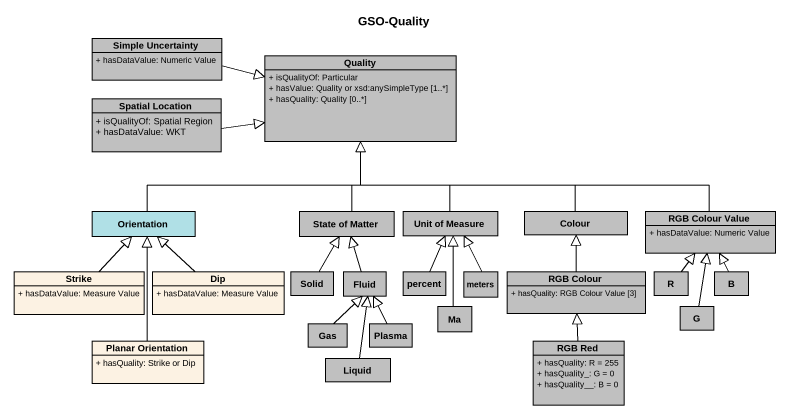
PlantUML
@startuml
title GSO-Quality
hide circle
hide empty members
skinparam classAttributeIconSize 0
class "Simple Uncertainty" as Simple_Uncertainty #C0C0C0 {
  + hasDataValue: Numeric Value
}
class Quality #C0C0C0 {
  + isQualityOf: Particular
  + hasValue: Quality or xsd:anySimpleType [1..*]
  + hasQuality: Quality [0..*]
}
class "Spatial Location" as Spatial_Location #C0C0C0 {
  + isQualityOf: Spatial Region
  + hasDataValue: WKT
}
class Orientation #B0E0E6
class "State of Matter" as State_of_Matter #C0C0C0
class "Unit of Measure" as Unit_of_Measure #C0C0C0
class Colour #C0C0C0
class "RGB Colour Value" as RGB_Colour_Value #C0C0C0 {
  + hasDataValue: Numeric Value
}
class Strike {
  + hasDataValue: Measure Value
}
class Dip {
  + hasDataValue: Measure Value
}
class Solid #C0C0C0
class Fluid #C0C0C0
class percent #C0C0C0
class meters #C0C0C0
class "RGB Colour" as RGB_Colour #C0C0C0 {
  + hasQuality: RGB Colour Value [3]
}
class R #C0C0C0
class B #C0C0C0
class "Planar Orientation" as Planar_Orientation {
  + hasQuality: Strike or Dip
}
class Gas #C0C0C0
class Plasma #C0C0C0
class Ma #C0C0C0
class "RGB Red" as RGB_Red #C0C0C0 {
  + hasQuality: R = 255
  + hasQuality_: G = 0
  + hasQuality__: B = 0
}
class G #C0C0C0
class Liquid #C0C0C0
Simple_Uncertainty -right-|> Quality
Spatial_Location -right-|> Quality
Orientation -right-|> Quality
State_of_Matter -up-|> Quality
Unit_of_Measure -up-|> Quality
Colour -left-|> Quality
RGB_Colour_Value -left-|> Quality
Strike -up-|> Orientation
Dip -up-|> Orientation
Solid -up-|> State_of_Matter
Fluid -up-|> State_of_Matter
percent -up-|> Unit_of_Measure
meters -up-|> Unit_of_Measure
RGB_Colour -up-|> Colour
R -up-|> RGB_Colour_Value
B -up-|> RGB_Colour_Value
Planar_Orientation -up-|> Orientation
Gas -up-|> Fluid
Plasma -up-|> Fluid
Ma -up-|> Unit_of_Measure
RGB_Red -up-|> RGB_Colour
G -up-|> RGB_Colour_Value
Liquid -up-|> Fluid
@enduml
